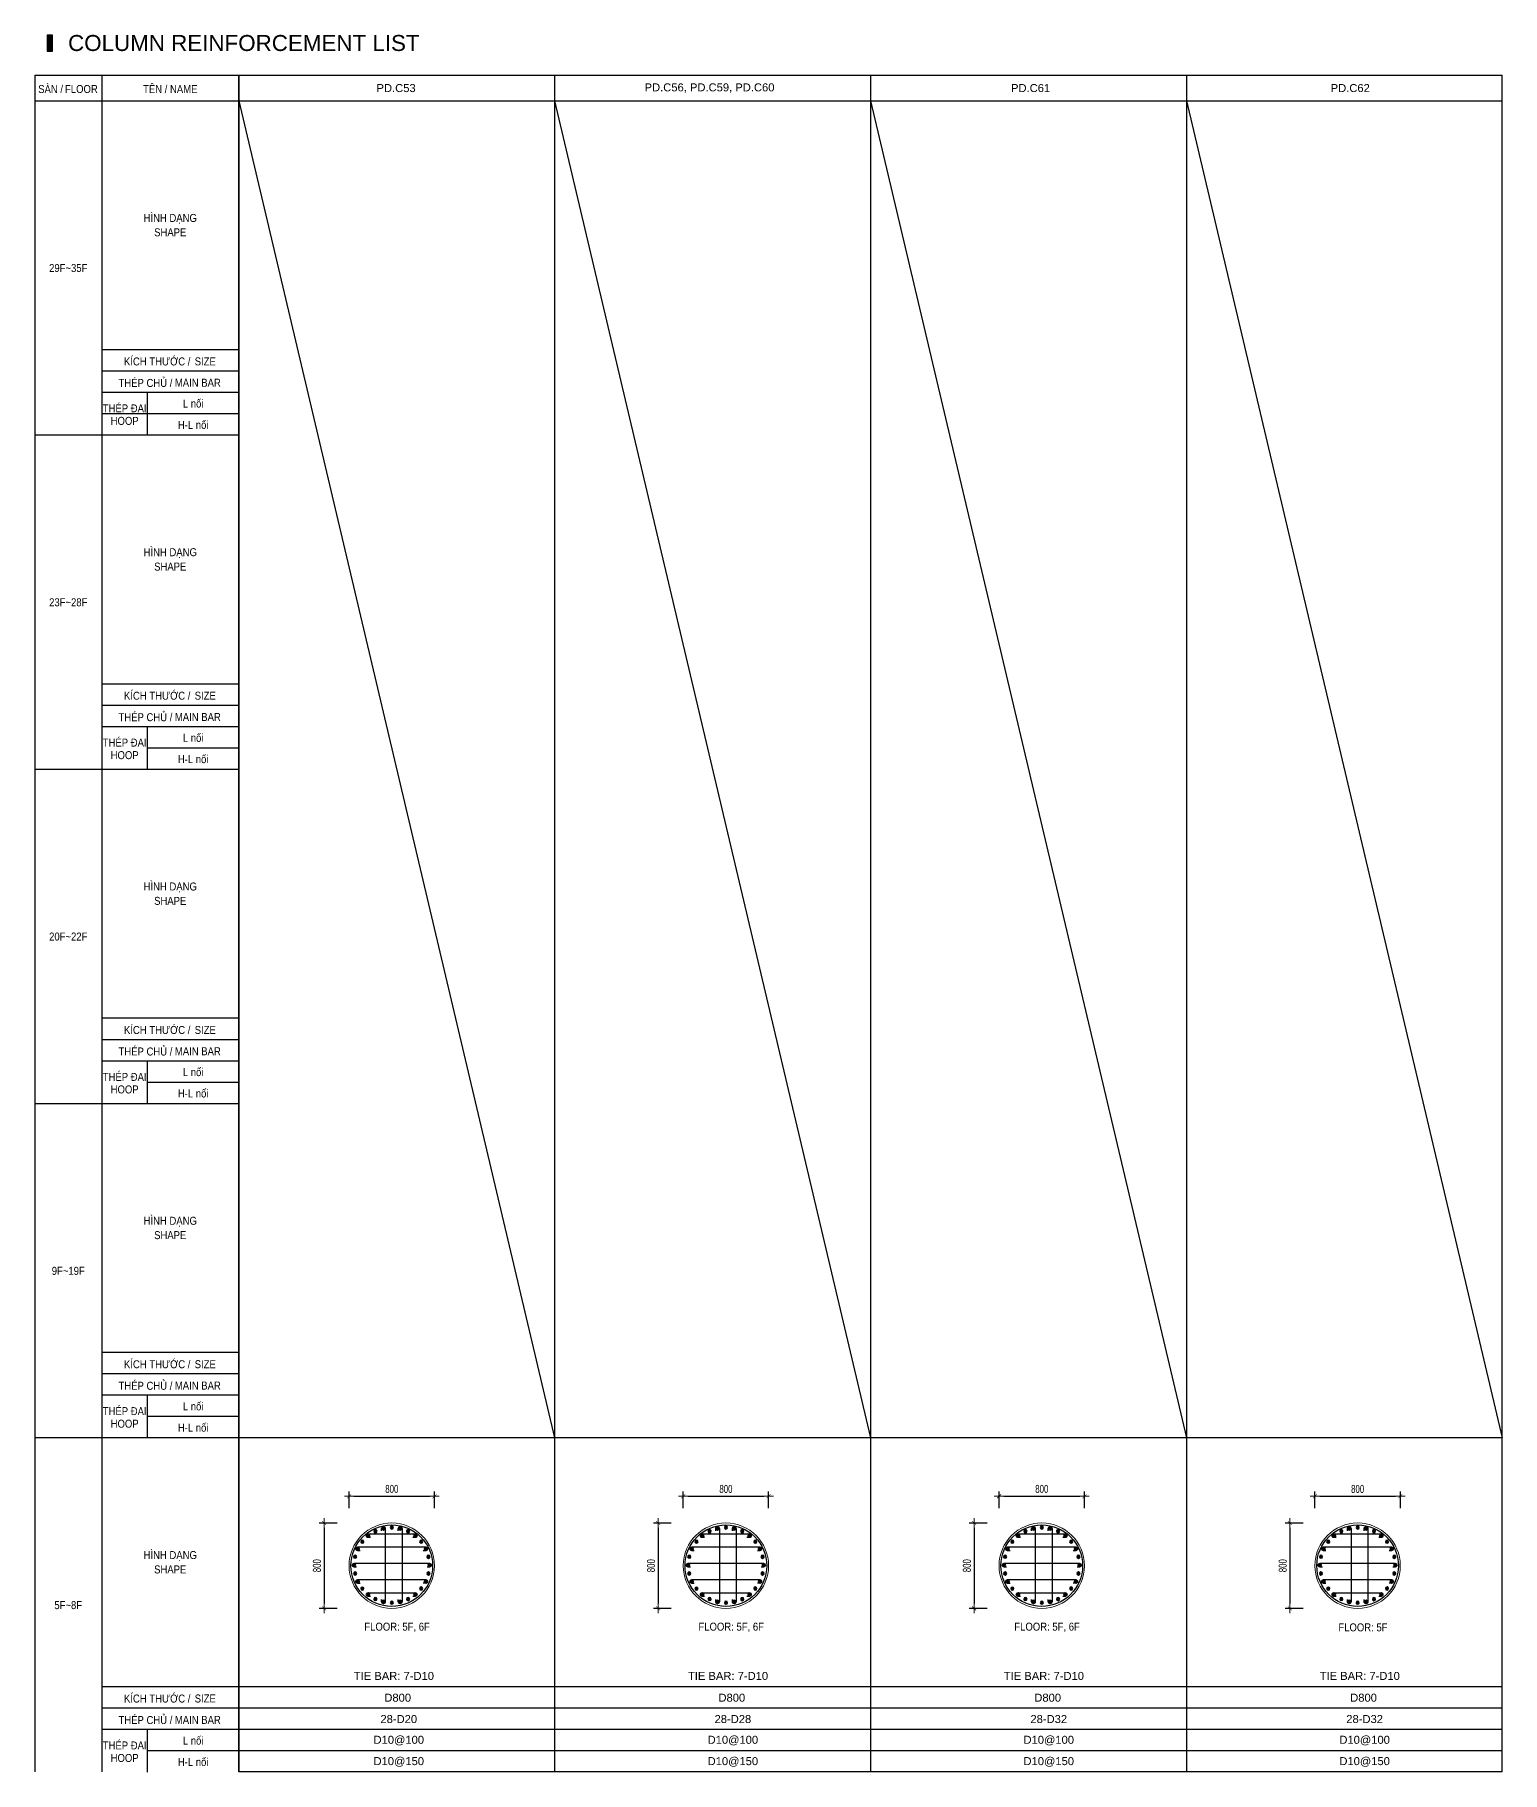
# Model space of a CAD drawing. Header units: millimetres. Extents: x 415878 to 795945, y 85573 to 378758.
# Drawn here: x 613402 to 627154, y 146759 to 163042 of the extents above; entities that cross this region are included whole.
import ezdxf
from ezdxf.enums import TextEntityAlignment as Align

# ---------------------------------------------------------------- set-up
doc = ezdxf.new("R2010")
doc.units = ezdxf.units.MM
doc.linetypes.add('CENTER2', pattern=[1.125, 0.75, -0.125, 0.125, -0.125])
doc.layers.get('Defpoints').update_dxf_attribs({"color": 151, "lineweight": 9})
for name, color, linetype in [('2', 2, 'Continuous'), ('CEN', 1, 'CENTER2'), ('STL', 3, 'Continuous'), ('TIT1', 3, 'Continuous'), ('TXT', 3, 'Continuous')]:
    doc.layers.add(name, color=color, linetype=linetype)
for name, color, linetype, lineweight in [('NDC_S_CONTINUOUS', 3, 'Continuous', 20), ('NDC_S_DIM', 1, 'Continuous', 15), ('NDC_S_VN TEXT', 7, 'Continuous', 20)]:
    doc.layers.add(name, color=color, linetype=linetype, lineweight=lineweight)
doc.styles.add('ARIAL', font='arial.ttf', dxfattribs={"width": 0.8})
doc.styles.add('NDC_ARIAL', font='arial.ttf', dxfattribs={"width": 0.85})
doc.styles.add('NDC_DIM', font='', dxfattribs={"width": 0.75})
doc.styles.get('NDC_DIM').set_extended_font_data('Dotum')
doc.dimstyles.new('NDC_dim_30', dxfattribs={"dimscale": 30, "dimtxt": 2.5, "dimasz": 1.5, "dimexe": 1.5, "dimexo": 2.5, "dimgap": 1, "dimtad": 1, "dimdec": 0, "dimzin": 0, "dimdsep": 46, "dimtxsty": 'NDC_DIM', "dimblk": 'DIMMARK', "dimcen": 0.09, "dimdle": 1.2, "dimclrd": 1, "dimclre": 1, "dimclrt": 3, "dimadec": 0, "dimazin": 0, "dimtfac": 1, "dimtdec": 0, "dimtix": 1, "dimtofl": 0, "dimtmove": 0, "dimatfit": 3, "dimfxl": 8, "dimfxlon": 1, "dimtolj": 1, "dimtzin": 0, "dimarcsym": 0})

# ---------------------------------------------------------------- blocks, each defined once
blk = doc.blocks.new('DIMMARK')
at = {"layer": 'NDC_S_DIM', "color": 1}
blk.add_line((-1.5, 0), (1, 0), dxfattribs=at)
at = {"layer": 'NDC_S_DIM', "color": 2, "const_width": 0.1}
blk.add_lwpolyline([(-0.42, -0.42), (0.42, 0.42)], dxfattribs=at)
blk = doc.blocks.new('*D1123')
at = {"layer": 'Defpoints', "color": 0, "ltscale": 40, "transparency": 16777216}
for p in [(620279, 149346), (619479, 149158), (620279, 149158)]:
    blk.add_point(p, dxfattribs=at)
at = {"layer": 'NDC_S_DIM', "color": 1, "lineweight": -2, "ltscale": 40, "transparency": 16777216}
for p, q in [((619479, 149233), (619479, 149391)), ((619524, 149346), (620234, 149346)), ((620279, 149233), (620279, 149391))]:
    blk.add_line(p, q, dxfattribs=at)
at = {"layer": 'NDC_S_DIM', "color": 1, "lineweight": -2, "ltscale": 40, "transparency": 16777216, "xscale": 45, "yscale": 45, "zscale": 45, "rotation": 180}
blk.add_blockref('DIMMARK', (619479, 149346), dxfattribs=at)
at = {"layer": 'NDC_S_DIM', "color": 1, "lineweight": -2, "ltscale": 40, "transparency": 16777216, "xscale": 45, "yscale": 45, "zscale": 45}
blk.add_blockref('DIMMARK', (620279, 149346), dxfattribs=at)
at = {"layer": 'NDC_S_DIM', "color": 3, "ltscale": 40, "transparency": 16777216, "insert": (619879, 149414), "char_height": 75, "attachment_point": 5, "style": 'NDC_DIM'}
blk.add_mtext('\\A1;800', dxfattribs=at)
blk = doc.blocks.new('*D1124')
at = {"layer": 'Defpoints', "color": 0, "ltscale": 40, "transparency": 16777216}
for p in [(619442, 149095), (619244, 148295), (619442, 148295)]:
    blk.add_point(p, dxfattribs=at)
at = {"layer": 'NDC_S_DIM', "color": 1, "lineweight": -2, "ltscale": 40, "transparency": 16777216}
for p, q in [((619367, 149095), (619199, 149095)), ((619244, 149050), (619244, 148340)), ((619367, 148295), (619199, 148295))]:
    blk.add_line(p, q, dxfattribs=at)
at = {"layer": 'NDC_S_DIM', "color": 1, "lineweight": -2, "ltscale": 40, "transparency": 16777216, "xscale": 45, "yscale": 45, "zscale": 45}
for p, rotation in [((619244, 149095), 90), ((619244, 148295), 270)]:
    blk.add_blockref('DIMMARK', p, dxfattribs=dict(at, rotation=rotation))
at = {"layer": 'NDC_S_DIM', "color": 3, "ltscale": 40, "transparency": 16777216, "insert": (619177, 148695), "char_height": 75, "attachment_point": 5, "rotation": 90, "style": 'NDC_DIM'}
blk.add_mtext('\\A1;800', dxfattribs=at)
blk = doc.blocks.new('8')
at = {"layer": '2'}
blk.add_hatch(color=256, dxfattribs=at).paths.add_polyline_path([(20, 0, 0.386127), (2, 20), (-2, 20, 0.386127), (-20, 0, 1)])
blk.add_circle((0, 0), 20, dxfattribs=at)
blk = doc.blocks.new('5')
at = {"layer": 'CEN', "rotation": 180}
blk.add_blockref('8', (0, 0), dxfattribs=at)
blk = doc.blocks.new('*U1117')
at = {"layer": 'STL', "xscale": -0.75, "yscale": 0.75, "zscale": 0.75, "rotation": 292.5000000000001}
blk.add_blockref('5', (0, 0), dxfattribs=at)
blk = doc.blocks.new('*U1116')
at = {"layer": 'NDC_S_DIM', "color": 0, "linetype": 'ByBlock', "lineweight": -2, "transparency": 16777216}
for p, rotation in [((-25602, 37941), 295.7142857142843), ((-25527, 37966), 282.8571428571415), ((-25448, 37974), 269.9999999999987), ((-25370, 37964), 257.1428571428559), ((-25296, 37937), 244.2857142857131), ((-25769, 37779), 334.2857142857127), ((-25726, 37845), 321.4285714285699), ((-25669, 37900), 308.571428571427), ((-25230, 37894), 231.4285714285703), ((-25175, 37837), 218.5714285714274), ((-25134, 37770), 205.7142857142847), ((-25796, 37705), 347.1428571428555), ((-25109, 37695), 192.8571428571419), ((-25101, 37616), 180), ((-25798, 37548), 12.8571428571428), ((-25773, 37473), 25.71428571428561), ((-25138, 37464), 154.2857142857135), ((-25111, 37538), 167.1428571428563), ((-25732, 37405), 38.57142857142841), ((-25677, 37349), 51.42857142857117), ((-25611, 37306), 64.28571428571395), ((-25537, 37279), 77.14285714285676), ((-25458, 37269), 89.99999999999955), ((-25380, 37276), 102.8571428571423), ((-25305, 37301), 115.7142857142852), ((-25238, 37343), 128.5714285714279), ((-25181, 37398), 141.4285714285707)]:
    blk.add_blockref('*U1117', p, dxfattribs=dict(at, rotation=rotation))
blk.add_blockref('*U1117', (-25806, 37626), dxfattribs=at)
blk = doc.blocks.new('*D1125')
at = {"layer": 'Defpoints', "color": 0, "ltscale": 40, "transparency": 16777216}
for p in [(617148, 149346), (616348, 149158), (617148, 149158)]:
    blk.add_point(p, dxfattribs=at)
at = {"layer": 'NDC_S_DIM', "color": 1, "lineweight": -2, "ltscale": 40, "transparency": 16777216}
for p, q in [((616348, 149233), (616348, 149391)), ((616393, 149346), (617103, 149346)), ((617148, 149233), (617148, 149391))]:
    blk.add_line(p, q, dxfattribs=at)
at = {"layer": 'NDC_S_DIM', "color": 1, "lineweight": -2, "ltscale": 40, "transparency": 16777216, "xscale": 45, "yscale": 45, "zscale": 45, "rotation": 180}
blk.add_blockref('DIMMARK', (616348, 149346), dxfattribs=at)
at = {"layer": 'NDC_S_DIM', "color": 1, "lineweight": -2, "ltscale": 40, "transparency": 16777216, "xscale": 45, "yscale": 45, "zscale": 45}
blk.add_blockref('DIMMARK', (617148, 149346), dxfattribs=at)
at = {"layer": 'NDC_S_DIM', "color": 3, "ltscale": 40, "transparency": 16777216, "insert": (616748, 149414), "char_height": 75, "attachment_point": 5, "style": 'NDC_DIM'}
blk.add_mtext('\\A1;800', dxfattribs=at)
blk = doc.blocks.new('*D1126')
at = {"layer": 'Defpoints', "color": 0, "ltscale": 40, "transparency": 16777216}
for p in [(616310, 149095), (616113, 148295), (616310, 148295)]:
    blk.add_point(p, dxfattribs=at)
at = {"layer": 'NDC_S_DIM', "color": 1, "lineweight": -2, "ltscale": 40, "transparency": 16777216}
for p, q in [((616235, 149095), (616068, 149095)), ((616113, 149050), (616113, 148340)), ((616235, 148295), (616068, 148295))]:
    blk.add_line(p, q, dxfattribs=at)
at = {"layer": 'NDC_S_DIM', "color": 1, "lineweight": -2, "ltscale": 40, "transparency": 16777216, "xscale": 45, "yscale": 45, "zscale": 45}
for p, rotation in [((616113, 149095), 90), ((616113, 148295), 270)]:
    blk.add_blockref('DIMMARK', p, dxfattribs=dict(at, rotation=rotation))
at = {"layer": 'NDC_S_DIM', "color": 3, "ltscale": 40, "transparency": 16777216, "insert": (616046, 148695), "char_height": 75, "attachment_point": 5, "rotation": 90, "style": 'NDC_DIM'}
blk.add_mtext('\\A1;800', dxfattribs=at)
blk = doc.blocks.new('*U1115')
at = {"layer": 'STL', "xscale": -0.75, "yscale": 0.75, "zscale": 0.75, "rotation": 292.5000000000001}
blk.add_blockref('5', (0, 0), dxfattribs=at)
blk = doc.blocks.new('*U1122')
at = {"layer": 'NDC_S_DIM', "color": 0, "linetype": 'ByBlock', "lineweight": -2, "transparency": 16777216}
for p, rotation in [((-25602, 37941), 295.7142857142843), ((-25527, 37966), 282.8571428571415), ((-25448, 37974), 269.9999999999987), ((-25370, 37964), 257.1428571428559), ((-25296, 37937), 244.2857142857131), ((-25769, 37779), 334.2857142857127), ((-25726, 37845), 321.4285714285699), ((-25669, 37900), 308.571428571427), ((-25230, 37894), 231.4285714285703), ((-25175, 37837), 218.5714285714274), ((-25134, 37770), 205.7142857142847), ((-25796, 37705), 347.1428571428555), ((-25109, 37695), 192.8571428571419), ((-25101, 37616), 180), ((-25798, 37548), 12.8571428571428), ((-25773, 37473), 25.71428571428561), ((-25138, 37464), 154.2857142857135), ((-25111, 37538), 167.1428571428563), ((-25732, 37405), 38.57142857142841), ((-25677, 37349), 51.42857142857117), ((-25611, 37306), 64.28571428571395), ((-25537, 37279), 77.14285714285676), ((-25458, 37269), 89.99999999999955), ((-25380, 37276), 102.8571428571423), ((-25305, 37301), 115.7142857142852), ((-25238, 37343), 128.5714285714279), ((-25181, 37398), 141.4285714285707)]:
    blk.add_blockref('*U1115', p, dxfattribs=dict(at, rotation=rotation))
blk.add_blockref('*U1115', (-25806, 37626), dxfattribs=at)
blk = doc.blocks.new('*D1127')
at = {"layer": 'Defpoints', "color": 0, "ltscale": 40, "transparency": 16777216}
for p in [(623239, 149346), (622439, 149158), (623239, 149158)]:
    blk.add_point(p, dxfattribs=at)
at = {"layer": 'NDC_S_DIM', "color": 1, "lineweight": -2, "ltscale": 40, "transparency": 16777216}
for p, q in [((622439, 149233), (622439, 149391)), ((622484, 149346), (623194, 149346)), ((623239, 149233), (623239, 149391))]:
    blk.add_line(p, q, dxfattribs=at)
at = {"layer": 'NDC_S_DIM', "color": 1, "lineweight": -2, "ltscale": 40, "transparency": 16777216, "xscale": 45, "yscale": 45, "zscale": 45, "rotation": 180}
blk.add_blockref('DIMMARK', (622439, 149346), dxfattribs=at)
at = {"layer": 'NDC_S_DIM', "color": 1, "lineweight": -2, "ltscale": 40, "transparency": 16777216, "xscale": 45, "yscale": 45, "zscale": 45}
blk.add_blockref('DIMMARK', (623239, 149346), dxfattribs=at)
at = {"layer": 'NDC_S_DIM', "color": 3, "ltscale": 40, "transparency": 16777216, "insert": (622839, 149414), "char_height": 75, "attachment_point": 5, "style": 'NDC_DIM'}
blk.add_mtext('\\A1;800', dxfattribs=at)
blk = doc.blocks.new('*D1128')
at = {"layer": 'Defpoints', "color": 0, "ltscale": 40, "transparency": 16777216}
for p in [(622402, 149095), (622204, 148295), (622402, 148295)]:
    blk.add_point(p, dxfattribs=at)
at = {"layer": 'NDC_S_DIM', "color": 1, "lineweight": -2, "ltscale": 40, "transparency": 16777216}
for p, q in [((622327, 149095), (622159, 149095)), ((622204, 149050), (622204, 148340)), ((622327, 148295), (622159, 148295))]:
    blk.add_line(p, q, dxfattribs=at)
at = {"layer": 'NDC_S_DIM', "color": 1, "lineweight": -2, "ltscale": 40, "transparency": 16777216, "xscale": 45, "yscale": 45, "zscale": 45}
for p, rotation in [((622204, 149095), 90), ((622204, 148295), 270)]:
    blk.add_blockref('DIMMARK', p, dxfattribs=dict(at, rotation=rotation))
at = {"layer": 'NDC_S_DIM', "color": 3, "ltscale": 40, "transparency": 16777216, "insert": (622137, 148695), "char_height": 75, "attachment_point": 5, "rotation": 90, "style": 'NDC_DIM'}
blk.add_mtext('\\A1;800', dxfattribs=at)
blk = doc.blocks.new('*U1119')
at = {"layer": 'STL', "xscale": -0.75, "yscale": 0.75, "zscale": 0.75, "rotation": 292.5000000000001}
blk.add_blockref('5', (0, 0), dxfattribs=at)
blk = doc.blocks.new('*U1118')
at = {"layer": 'NDC_S_DIM', "color": 0, "linetype": 'ByBlock', "lineweight": -2, "transparency": 16777216}
for p, rotation in [((-25602, 37941), 295.7142857142843), ((-25527, 37966), 282.8571428571415), ((-25448, 37974), 269.9999999999987), ((-25370, 37964), 257.1428571428559), ((-25296, 37937), 244.2857142857131), ((-25769, 37779), 334.2857142857127), ((-25726, 37845), 321.4285714285699), ((-25669, 37900), 308.571428571427), ((-25230, 37894), 231.4285714285703), ((-25175, 37837), 218.5714285714274), ((-25134, 37770), 205.7142857142847), ((-25796, 37705), 347.1428571428555), ((-25109, 37695), 192.8571428571419), ((-25101, 37616), 180), ((-25798, 37548), 12.8571428571428), ((-25773, 37473), 25.71428571428561), ((-25138, 37464), 154.2857142857135), ((-25111, 37538), 167.1428571428563), ((-25732, 37405), 38.57142857142841), ((-25677, 37349), 51.42857142857117), ((-25611, 37306), 64.28571428571395), ((-25537, 37279), 77.14285714285676), ((-25458, 37269), 89.99999999999955), ((-25380, 37276), 102.8571428571423), ((-25305, 37301), 115.7142857142852), ((-25238, 37343), 128.5714285714279), ((-25181, 37398), 141.4285714285707)]:
    blk.add_blockref('*U1119', p, dxfattribs=dict(at, rotation=rotation))
blk.add_blockref('*U1119', (-25806, 37626), dxfattribs=at)
blk = doc.blocks.new('*D1129')
at = {"layer": 'Defpoints', "color": 0, "ltscale": 40, "transparency": 16777216}
for p in [(626199, 149346), (625399, 149158), (626199, 149158)]:
    blk.add_point(p, dxfattribs=at)
at = {"layer": 'NDC_S_DIM', "color": 1, "lineweight": -2, "ltscale": 40, "transparency": 16777216}
for p, q in [((625399, 149233), (625399, 149391)), ((625444, 149346), (626154, 149346)), ((626199, 149233), (626199, 149391))]:
    blk.add_line(p, q, dxfattribs=at)
at = {"layer": 'NDC_S_DIM', "color": 1, "lineweight": -2, "ltscale": 40, "transparency": 16777216, "xscale": 45, "yscale": 45, "zscale": 45, "rotation": 180}
blk.add_blockref('DIMMARK', (625399, 149346), dxfattribs=at)
at = {"layer": 'NDC_S_DIM', "color": 1, "lineweight": -2, "ltscale": 40, "transparency": 16777216, "xscale": 45, "yscale": 45, "zscale": 45}
blk.add_blockref('DIMMARK', (626199, 149346), dxfattribs=at)
at = {"layer": 'NDC_S_DIM', "color": 3, "ltscale": 40, "transparency": 16777216, "insert": (625799, 149414), "char_height": 75, "attachment_point": 5, "style": 'NDC_DIM'}
blk.add_mtext('\\A1;800', dxfattribs=at)
blk = doc.blocks.new('*D1130')
at = {"layer": 'Defpoints', "color": 0, "ltscale": 40, "transparency": 16777216}
for p in [(625362, 149095), (625164, 148295), (625362, 148295)]:
    blk.add_point(p, dxfattribs=at)
at = {"layer": 'NDC_S_DIM', "color": 1, "lineweight": -2, "ltscale": 40, "transparency": 16777216}
for p, q in [((625287, 149095), (625119, 149095)), ((625164, 149050), (625164, 148340)), ((625287, 148295), (625119, 148295))]:
    blk.add_line(p, q, dxfattribs=at)
at = {"layer": 'NDC_S_DIM', "color": 1, "lineweight": -2, "ltscale": 40, "transparency": 16777216, "xscale": 45, "yscale": 45, "zscale": 45}
for p, rotation in [((625164, 149095), 90), ((625164, 148295), 270)]:
    blk.add_blockref('DIMMARK', p, dxfattribs=dict(at, rotation=rotation))
at = {"layer": 'NDC_S_DIM', "color": 3, "ltscale": 40, "transparency": 16777216, "insert": (625097, 148695), "char_height": 75, "attachment_point": 5, "rotation": 90, "style": 'NDC_DIM'}
blk.add_mtext('\\A1;800', dxfattribs=at)
blk = doc.blocks.new('*U1121')
at = {"layer": 'STL', "xscale": -0.75, "yscale": 0.75, "zscale": 0.75, "rotation": 292.5000000000001}
blk.add_blockref('5', (0, 0), dxfattribs=at)
blk = doc.blocks.new('*U1120')
at = {"layer": 'NDC_S_DIM', "color": 0, "linetype": 'ByBlock', "lineweight": -2, "transparency": 16777216}
for p, rotation in [((-25602, 37941), 295.7142857142843), ((-25527, 37966), 282.8571428571415), ((-25448, 37974), 269.9999999999987), ((-25370, 37964), 257.1428571428559), ((-25296, 37937), 244.2857142857131), ((-25769, 37779), 334.2857142857127), ((-25726, 37845), 321.4285714285699), ((-25669, 37900), 308.571428571427), ((-25230, 37894), 231.4285714285703), ((-25175, 37837), 218.5714285714274), ((-25134, 37770), 205.7142857142847), ((-25796, 37705), 347.1428571428555), ((-25109, 37695), 192.8571428571419), ((-25101, 37616), 180), ((-25798, 37548), 12.8571428571428), ((-25773, 37473), 25.71428571428561), ((-25138, 37464), 154.2857142857135), ((-25111, 37538), 167.1428571428563), ((-25732, 37405), 38.57142857142841), ((-25677, 37349), 51.42857142857117), ((-25611, 37306), 64.28571428571395), ((-25537, 37279), 77.14285714285676), ((-25458, 37269), 89.99999999999955), ((-25380, 37276), 102.8571428571423), ((-25305, 37301), 115.7142857142852), ((-25238, 37343), 128.5714285714279), ((-25181, 37398), 141.4285714285707)]:
    blk.add_blockref('*U1121', p, dxfattribs=dict(at, rotation=rotation))
blk.add_blockref('*U1121', (-25806, 37626), dxfattribs=at)

msp = doc.modelspace()

# ---------------------------------------------------------------- hatches: boundary and pattern name
at = {"layer": 'TXT'}
msp.add_hatch(color=7, dxfattribs=at).paths.add_polyline_path([(613568.8, 162887.7), (613568.8, 163037.7), (613518.8, 163037.7), (613518.8, 162887.7)])

# ---------------------------------------------------------------- linework, layer by layer
at = {"layer": '2', "elevation": 0}
for points in [[(616547.8, 148957.8), (616525.7, 148957.8, -1), (616525.7, 148992.8), (616967.5, 148993.3, -1), (616967.5, 148958.3), (616945.3, 148958.3)], [(616651.7, 149021.7), (616651.7, 149043.9, -1), (616686.7, 149043.9), (616686.7, 148356.5, -1), (616651.7, 148356.5), (616651.7, 148378.6)], [(616808.6, 149021.7), (616808.6, 149043.9, -1), (616843.6, 149043.9), (616843.6, 148356.5, -1), (616808.6, 148356.5), (616808.6, 148378.6)], [(619678.9, 148957.8), (619656.8, 148957.8, -1), (619656.8, 148992.8), (620098.5, 148993.3, -1), (620098.5, 148958.3), (620076.4, 148958.3)], [(619782.8, 149021.7), (619782.8, 149043.9, -1), (619817.8, 149043.9), (619817.8, 148356.5, -1), (619782.8, 148356.5), (619782.8, 148378.6)], [(619939.7, 149021.7), (619939.7, 149043.9, -1), (619974.7, 149043.9), (619974.7, 148356.5, -1), (619939.7, 148356.5), (619939.7, 148378.6)], [(622639, 148957.8), (622616.9, 148957.8, -1), (622616.9, 148992.8), (623058.6, 148993.3, -1), (623058.6, 148958.3), (623036.5, 148958.3)], [(622742.9, 149021.7), (622742.9, 149043.9, -1), (622777.9, 149043.9), (622777.9, 148356.5, -1), (622742.9, 148356.5), (622742.9, 148378.6)], [(622899.8, 149021.7), (622899.8, 149043.9, -1), (622934.8, 149043.9), (622934.8, 148356.5, -1), (622899.8, 148356.5), (622899.8, 148378.6)], [(625599.1, 148957.8), (625577, 148957.8, -1), (625577, 148992.8), (626018.8, 148993.3, -1), (626018.8, 148958.3), (625996.6, 148958.3)], [(625703, 149021.7), (625703, 149043.9, -1), (625738, 149043.9), (625738, 148356.5, -1), (625703, 148356.5), (625703, 148378.6)], [(625859.9, 149021.7), (625859.9, 149043.9, -1), (625894.9, 149043.9), (625894.9, 148356.5, -1), (625859.9, 148356.5), (625859.9, 148378.6)], [(616450, 148835.1), (616427.9, 148835.1, -1), (616427.9, 148870.2), (617065.3, 148870.6, -1), (617065.3, 148835.6), (617043.1, 148835.6)], [(619581.1, 148835.1), (619558.9, 148835.1, -1), (619558.9, 148870.2), (620196.4, 148870.6, -1), (620196.4, 148835.6), (620174.2, 148835.6)], [(622541.2, 148835.1), (622519, 148835.1, -1), (622519, 148870.2), (623156.5, 148870.6, -1), (623156.5, 148835.6), (623134.3, 148835.6)], [(625501.3, 148835.1), (625479.2, 148835.1, -1), (625479.2, 148870.2), (626116.6, 148870.6, -1), (626116.6, 148835.6), (626094.4, 148835.6)], [(616417.3, 148682.7), (616395.1, 148682.7, -1), (616395.1, 148717.7), (617100.1, 148717.7, -1), (617100.1, 148682.7), (617078, 148682.7)], [(619548.3, 148682.7), (619526.2, 148682.7, -1), (619526.2, 148717.7), (620231.2, 148717.7, -1), (620231.2, 148682.7), (620209.1, 148682.7)], [(622508.4, 148682.7), (622486.3, 148682.7, -1), (622486.3, 148717.7), (623191.3, 148717.7, -1), (623191.3, 148682.7), (623169.2, 148682.7)], [(625468.6, 148682.7), (625446.4, 148682.7, -1), (625446.4, 148717.7), (626151.4, 148717.7, -1), (626151.4, 148682.7), (626129.3, 148682.7)], [(616450, 148529.2), (616427.9, 148529.2, -1), (616427.9, 148564.2), (617065.3, 148564.7, -1), (617065.3, 148529.7), (617043.1, 148529.7)], [(619581.1, 148529.2), (619558.9, 148529.2, -1), (619558.9, 148564.2), (620196.4, 148564.7, -1), (620196.4, 148529.7), (620174.2, 148529.7)], [(622541.2, 148529.2), (622519, 148529.2, -1), (622519, 148564.2), (623156.5, 148564.7, -1), (623156.5, 148529.7), (623134.3, 148529.7)], [(625501.3, 148529.2), (625479.2, 148529.2, -1), (625479.2, 148564.2), (626116.6, 148564.7, -1), (626116.6, 148529.7), (626094.4, 148529.7)], [(616547.8, 148406.6), (616525.7, 148406.6, -1), (616525.7, 148441.6), (616967.5, 148442.1, -1), (616967.5, 148407), (616945.3, 148407)], [(619678.9, 148406.6), (619656.8, 148406.6, -1), (619656.8, 148441.6), (620098.5, 148442.1, -1), (620098.5, 148407), (620076.4, 148407)], [(622639, 148406.6), (622616.9, 148406.6, -1), (622616.9, 148441.6), (623058.6, 148442.1, -1), (623058.6, 148407), (623036.5, 148407)], [(625599.1, 148406.6), (625577, 148406.6, -1), (625577, 148441.6), (626018.8, 148442.1, -1), (626018.8, 148407), (625996.6, 148407)]]:
    msp.add_lwpolyline(points, format="xyb", dxfattribs=at)
at = {"layer": '2', "lineweight": -2, "ltscale": 1000}
for centre in [(616747.6, 148695.2), (619878.7, 148695.2), (622838.8, 148695.2), (625798.9, 148695.2)]:
    msp.add_circle(centre, 382.5, dxfattribs=at)
at = {"layer": 'NDC_S_CONTINUOUS', "ltscale": 70}
for centre in [(616747.6, 148695.2), (619878.7, 148695.2), (622838.8, 148695.2), (625798.9, 148695.2)]:
    msp.add_circle(centre, 400, dxfattribs=at)
at = {"layer": 'TIT1', "color": 2}
msp.add_line((613401.8, 162662.7), (627154, 162662.7), dxfattribs=at)
at = {"layer": 'TIT1'}
for p, q in [((613401.8, 162662.7), (613401.8, 146762.7)), ((614029.7, 162662.7), (614029.7, 146762.7)), ((615313.6, 146762.7), (615313.6, 162662.7)), ((615313.6, 162662.7), (615313.6, 146762.7)), ((618273.7, 162662.7), (618273.7, 146762.7)), ((621233.8, 162662.7), (621233.8, 146762.7)), ((624193.9, 162662.7), (624193.9, 146762.7)), ((613401.8, 162422.7), (615313.6, 162422.7)), ((615313.6, 162422.7), (627154, 162422.7)), ((615313.6, 159290), (613401.8, 159290)), ((615313.6, 156157.3), (613401.8, 156157.3)), ((615313.6, 153024.6), (613401.8, 153024.6)), ((615313.6, 149891.9), (613401.8, 149891.9)), ((627154, 149891.9), (615313.6, 149891.9)), ((627154, 146762.7), (615313.6, 146762.7))]:
    msp.add_line(p, q, dxfattribs=at)
at = {"layer": 'TIT1', "ltscale": 40}
msp.add_line((627154, 146762.7), (627154, 162662.7), dxfattribs=at)
at = {"layer": 'TIT1', "color": 8}
for p, q in [((615313.6, 162422.7), (618273.7, 149891.9)), ((618273.7, 162422.7), (621233.8, 149891.9)), ((621233.8, 162422.7), (624193.9, 149891.9)), ((624193.9, 162422.7), (627154, 149891.9)), ((615313.6, 160090), (614029.7, 160090)), ((615313.6, 159890), (614029.7, 159890)), ((615313.6, 159690), (614029.7, 159690)), ((614458.9, 159290), (614458.9, 159690)), ((615313.6, 159490), (614029.7, 159490)), ((615313.6, 156957.3), (614029.7, 156957.3)), ((615313.6, 156757.3), (614029.7, 156757.3)), ((615313.6, 156557.3), (614029.7, 156557.3)), ((614458.9, 156157.3), (614458.9, 156557.3)), ((615313.6, 156357.3), (614458.9, 156357.3)), ((615313.6, 153824.6), (614029.7, 153824.6)), ((615313.6, 153624.6), (614029.7, 153624.6)), ((615313.6, 153424.6), (614029.7, 153424.6)), ((614458.9, 153024.6), (614458.9, 153424.6)), ((615313.6, 153224.6), (614458.9, 153224.6)), ((615313.6, 150691.9), (614029.7, 150691.9)), ((615313.6, 150491.9), (614029.7, 150491.9)), ((615313.6, 150291.9), (614029.7, 150291.9)), ((614458.9, 149891.9), (614458.9, 150291.9)), ((615313.6, 150091.9), (614458.9, 150091.9)), ((615313.6, 147559.2), (614029.7, 147559.2)), ((627154, 147559.2), (615313.6, 147559.2)), ((615313.6, 147359.2), (614029.7, 147359.2)), ((627154, 147359.2), (615313.6, 147359.2)), ((615313.6, 147159.2), (614029.7, 147159.2)), ((614458.9, 146759.2), (614458.9, 147159.2)), ((627154, 147159.2), (615313.6, 147159.2)), ((615313.6, 146959.2), (614458.9, 146959.2)), ((627154, 146959.2), (615313.6, 146959.2))]:
    msp.add_line(p, q, dxfattribs=at)
at = {"layer": 'TXT', "color": 7}
msp.add_lwpolyline([(613568.8, 162887.7), (613568.8, 163037.7), (613518.8, 163037.7), (613518.8, 162887.7)], close=True, dxfattribs=at)

# ---------------------------------------------------------------- block references
at = {"layer": 'NDC_S_DIM', "rotation": 0.8126515942541631}
for name, p in [('*U1122', (642732.1, 111443.7)), ('*U1116', (645863.2, 111443.7)), ('*U1118', (648823.3, 111443.7)), ('*U1120', (651783.4, 111443.7))]:
    msp.add_blockref(name, p, dxfattribs=at)

# ---------------------------------------------------------------- texts
at = {"layer": 'NDC_S_VN TEXT', "style": 'NDC_ARIAL', "width": 0.85}
for s, p in [('SÀN /', (613550.4, 162542.7)), ('HÌNH DẠNG', (614671.6, 161327)), ('KÍCH THƯỚC /', (614549.2, 159990)), ('THÉP CHỦ /', (614439.2, 159790)), ('THÉP ĐAI', (614244.4, 159551.1)), ('HÌNH DẠNG', (614671.6, 158194.3)), ('KÍCH THƯỚC /', (614549.2, 156857.3)), ('THÉP CHỦ /', (614439.2, 156657.3)), ('THÉP ĐAI', (614244.4, 156418.4)), ('HÌNH DẠNG', (614671.6, 155061.6)), ('KÍCH THƯỚC /', (614549.2, 153724.6)), ('THÉP CHỦ /', (614439.2, 153524.6)), ('THÉP ĐAI', (614244.4, 153285.7)), ('HÌNH DẠNG', (614671.6, 151928.9)), ('KÍCH THƯỚC /', (614549.2, 150591.9)), ('THÉP CHỦ /', (614439.2, 150391.9)), ('THÉP ĐAI', (614244.4, 150153)), ('HÌNH DẠNG', (614671.6, 148796.2)), ('KÍCH THƯỚC /', (614549.2, 147459.2)), ('THÉP CHỦ /', (614439.2, 147259.2)), ('THÉP ĐAI', (614244.4, 147020.3))]:
    msp.add_text(s, height=75, dxfattribs=at).set_placement(p, align=Align.MIDDLE)
at = {"layer": 'TIT1', "style": 'NDC_ARIAL', "width": 0.85}
for s, p in [('FLOOR', (613838.9, 162533.9)), ('TÊN / NAME', (614671.6, 162542.7)), ('SHAPE', (614671.6, 161190.8)), ('29F~35F', (613715.7, 160856.4)), ('SIZE', (614999.7, 159981.2)), ('MAIN BAR', (614930, 159781.2)), ('L nối', (614886.2, 159590)), ('HOOP', (614244.4, 159423.8)), ('H-L nối', (614886.2, 159390)), ('SHAPE', (614671.6, 158058.1)), ('23F~28F', (613715.7, 157723.7)), ('SIZE', (614999.7, 156848.5)), ('MAIN BAR', (614930, 156648.5)), ('L nối', (614886.2, 156457.3)), ('HOOP', (614244.4, 156291.1)), ('H-L nối', (614886.2, 156257.3)), ('SHAPE', (614671.6, 154925.4)), ('20F~22F', (613715.7, 154591)), ('SIZE', (614999.7, 153715.8)), ('MAIN BAR', (614930, 153515.8)), ('L nối', (614886.2, 153324.6)), ('HOOP', (614244.4, 153158.4)), ('H-L nối', (614886.2, 153124.6)), ('SHAPE', (614671.6, 151792.7)), ('9F~19F', (613715.7, 151458.3)), ('SIZE', (614999.7, 150583.1)), ('MAIN BAR', (614930, 150383)), ('L nối', (614886.2, 150191.9)), ('HOOP', (614244.4, 150025.7)), ('H-L nối', (614886.2, 149991.9)), ('SHAPE', (614671.6, 148660)), ('5F~8F', (613715.7, 148325.5)), ('FLOOR: 5F, 6F', (616797.4, 148117.1)), ('FLOOR: 5F, 6F', (619928.5, 148117.1)), ('FLOOR: 5F, 6F', (622888.6, 148117.1)), ('FLOOR: 5F', (625848.7, 148117.1)), ('SIZE', (614999.7, 147450.4)), ('MAIN BAR', (614930, 147250.3)), ('L nối', (614886.2, 147059.2)), ('HOOP', (614244.4, 146893)), ('H-L nối', (614886.2, 146859.2))]:
    msp.add_text(s, height=75, dxfattribs=at).set_placement(p, align=Align.MIDDLE)
at = {"layer": 'TIT1', "color": 2, "style": 'NDC_ARIAL'}
for s, p in [('PD.C53', (616788, 162542.7)), ('PD.C56, PD.C59, PD.C60', (619725.3, 162542.7)), ('PD.C61', (622734.2, 162542.7)), ('PD.C62', (625729.7, 162542.7))]:
    msp.add_text(s, height=75, dxfattribs=at).set_placement(p, align=Align.MIDDLE)
at = {"layer": 'TIT1', "style": 'NDC_ARIAL'}
for s, p in [('TIE BAR: 7-D10', (616767.5, 147661.8)), ('TIE BAR: 7-D10', (619898.6, 147661.8)), ('TIE BAR: 7-D10', (622858.7, 147661.8)), ('TIE BAR: 7-D10', (625818.8, 147661.8)), ('D800', (616803, 147457.9)), ('D800', (619934.1, 147457.9)), ('D800', (622894.2, 147457.9)), ('D800', (625854.3, 147457.9)), ('28-D20', (616813.1, 147257.9)), ('28-D28', (619944.1, 147257.9)), ('28-D32', (622904.3, 147257.9)), ('28-D32', (625864.4, 147257.9)), ('D10@100', (616813.1, 147057.9)), ('D10@100', (619944.1, 147057.9)), ('D10@100', (622904.3, 147057.9)), ('D10@100', (625864.4, 147057.9)), ('D10@150', (616813.1, 146857.9)), ('D10@150', (619944.1, 146857.9)), ('D10@150', (622904.3, 146857.9)), ('D10@150', (625864.4, 146857.9))]:
    msp.add_text(s, height=75, dxfattribs=at).set_placement(p, align=Align.MIDDLE)
at = {"layer": 'TXT', "color": 3, "style": 'ARIAL'}
msp.add_text('COLUMN REINFORCEMENT LIST', height=150, dxfattribs=at).set_placement((613713.9, 162890.1))

# ---------------------------------------------------------------- dimensions: what is measured, and where the dimension line sits
at = {"layer": 'NDC_S_DIM', "ltscale": 40}
for base, p1, p2, picture, middle in [((617147.6, 149346.2), (616347.6, 149158), (617147.6, 149158), '*D1125', (616747.6, 149413.8)), ((620278.7, 149346.2), (619478.7, 149158), (620278.7, 149158), '*D1123', (619878.7, 149413.8)), ((623238.8, 149346.2), (622438.8, 149158), (623238.8, 149158), '*D1127', (622838.8, 149413.8)), ((626198.9, 149346.2), (625398.9, 149158), (626198.9, 149158), '*D1129', (625798.9, 149413.8))]:
    dim = msp.add_linear_dim(base=base, p1=p1, p2=p2, dimstyle='NDC_dim_30', dxfattribs=at)
    dim.commit()
    dim.dimension.update_dxf_attribs({"geometry": picture, "text_midpoint": middle})
for base, p1, p2, picture, middle in [((616113.1, 148295.2), (616310.5, 149095.2), (616310.5, 148295.2), '*D1126', (616045.6, 148695.2)), ((619244.2, 148295.2), (619441.5, 149095.2), (619441.5, 148295.2), '*D1124', (619176.7, 148695.2)), ((622204.3, 148295.2), (622401.6, 149095.2), (622401.6, 148295.2), '*D1128', (622136.8, 148695.2)), ((625164.4, 148295.2), (625361.8, 149095.2), (625361.8, 148295.2), '*D1130', (625096.9, 148695.2))]:
    dim = msp.add_linear_dim(base=base, p1=p1, p2=p2, angle=90, dimstyle='NDC_dim_30', dxfattribs=at)
    dim.commit()
    dim.dimension.update_dxf_attribs({"geometry": picture, "text_midpoint": middle})

doc.saveas('drawing.dxf')
